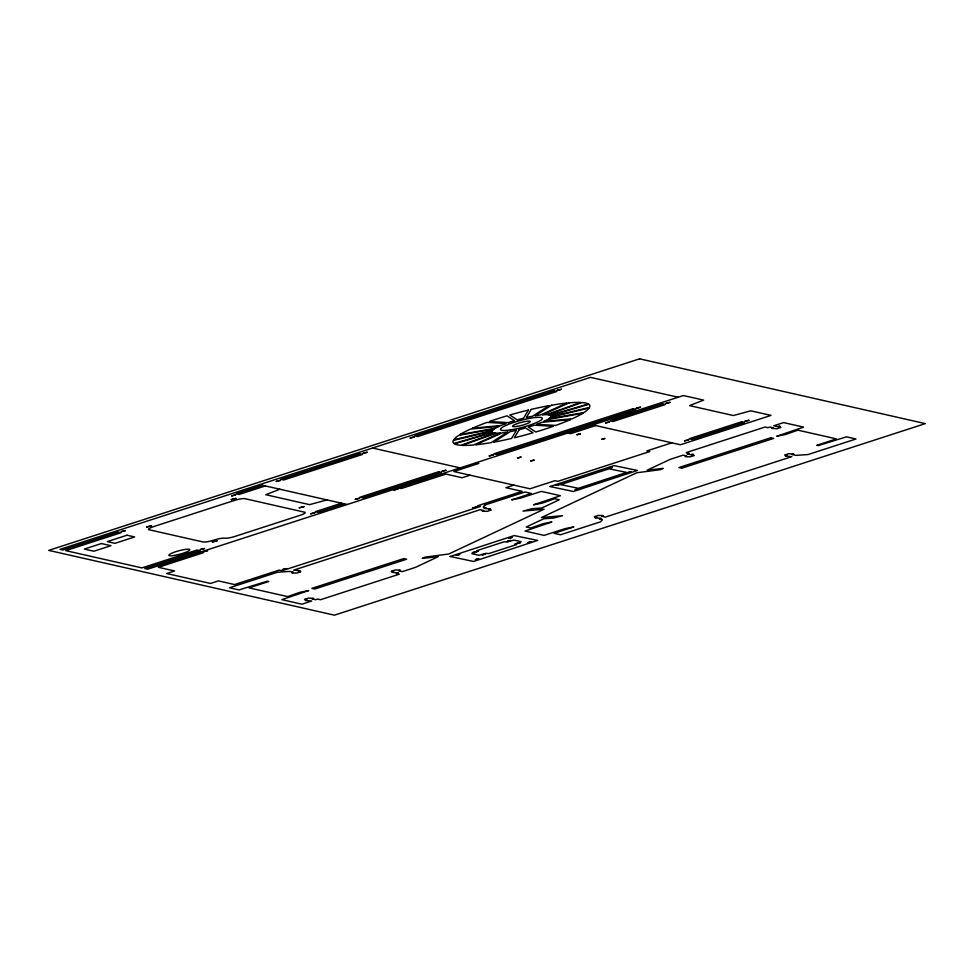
<?xml version="1.0" encoding="UTF-8"?>
<svg xmlns="http://www.w3.org/2000/svg" width="974" height="974" viewBox="0 0 974 974"><rect width="100%" height="100%" fill="white"/><g stroke="black" fill="none" stroke-linecap="round" stroke-linejoin="round"><path stroke-width="1.46" d="M472.439 552.66L475.921 551.747M517.462 457.975L520.944 457.062M475.872 551.868L472.463 552.721M520.932 457.135L517.511 458.06M475.422 559.624L478.904 558.711L475.446 559.685M482.203 554.876L485.685 553.95L482.252 554.949M507.247 541.374L510.729 540.46M510.717 540.533L507.284 541.459M527.945 542.603L531.427 541.678M576.912 434.708L580.394 433.795M531.427 541.751L527.993 542.676M580.382 433.856L576.937 434.769M575.208 489.666L578.69 488.741M578.69 488.79L575.257 489.739M608.689 468.311L612.171 467.398L608.738 468.397M279.879 489.228L265.768 494.707L309.574 504.642L326.984 499.906M262.481 485.283L236.219 493.794L239.068 494.451L265.33 485.929M341.521 503.205L315.259 511.715L318.121 512.373L344.382 503.85M595.638 425.553L570.691 433.637L567.842 432.992M470.016 475.19L462.139 477.747L445.946 474.07L401.3 488.546L398.451 487.901M513.822 485.125L505.944 487.682L522.137 491.346L477.491 505.823L480.352 506.468L282.07 570.74L279.209 570.094L234.564 584.57L218.371 580.894L210.494 583.45L166.688 573.516L174.565 570.971L158.385 567.294L203.018 552.818L200.169 552.173M671.829 442.829L646.882 450.913L649.743 451.559L557.822 481.351L554.961 480.706L530.014 488.79L453.823 471.526L478.782 463.429L475.921 462.784M678.135 397.234L590.524 377.364L60.023 549.336L62.884 549.981L118.037 532.108L120.886 532.754L65.745 550.639L141.924 567.903L197.077 550.03L199.938 550.675L144.785 568.548L147.646 569.206L683.395 395.529L703.642 400.119L689.531 405.61L733.349 415.533L750.747 410.809L771.006 415.399L680.4 444.765L592.789 424.908M372.543 448.028L460.166 467.897M259.62 484.638L347.231 504.495M146.709 527.044L151.591 525.79L146.745 526.971M212.369 541.934L217.251 540.667L212.369 541.934M231.264 499.625L236.158 498.371L231.288 499.589M299.249 507.807L304.144 506.553L299.249 507.807M121.324 531.646L125.488 530.587L121.36 531.597M200.364 549.567L204.54 548.508L200.413 549.519M203.456 551.71L207.62 550.651L203.493 551.674M231.629 495.888L235.793 494.829L231.666 495.839M276.275 481.424L280.439 480.352L276.275 481.424M282.497 569.632L286.673 568.572L282.497 569.632M310.669 513.809L314.833 512.75L310.669 513.809M362.937 453.324L367.101 452.265L362.937 453.324M355.315 499.345L359.479 498.274L355.352 499.297M410.212 437.996L414.376 436.936L410.212 437.996M393.861 489.995L398.025 488.936L393.861 489.995M441.977 471.246L446.153 470.223L442.013 471.197M489.252 455.917L493.416 454.858L489.252 455.917M450.183 556.483L473.595 561.474L537.648 540.424L514.211 535.566L450.183 556.483M472.901 507.917L477.065 506.857L472.901 507.917M478.124 551.247L471.891 553.695L479.025 555.314L485.636 553.354L488.875 553.561L516.439 544.624L514.808 544.125L521.053 541.69L513.907 540.071L507.296 542.019L504.069 541.812L476.493 550.76L478.124 551.247M557.274 390.331L561.438 389.271L557.274 390.331M549.969 486.525L573.382 491.505L637.434 470.454L613.997 465.609L549.969 486.525M560.707 484.614L578.398 488.303L626.708 472.414L608.981 468.798L560.707 484.614M605.499 422.959L609.663 421.9L605.597 422.862M636.314 408.252L640.49 407.217L636.314 408.252M665.899 403.382L670.075 402.359L665.899 403.382M684.539 440.881L688.715 439.822L684.576 440.832M744.94 421.304L749.116 420.244L744.988 421.255M456.392 555.29L459.862 554.389L456.404 555.253M530.781 460.97L534.251 460.081L530.83 460.909M508.915 538.257L512.385 537.368L508.939 538.232M517.011 543.565L520.481 542.676L517.036 543.541M556.178 485.32L559.648 484.431L556.227 485.259M601.567 439.347L605.037 438.458L601.615 439.298M627.743 472.609L631.225 471.757L627.767 472.585M516.415 430.313L511.594 438.422A70.785 11.688 -15 0 1 493.672 442.172L510.254 431.604A30.34 5.004 -15 0 0 516.415 430.313M528.432 410.054L523.622 418.163A30.34 5.004 -15 0 0 517.218 419.867L509.792 415.021A70.785 11.688 -15 0 1 528.432 410.054M519.179 429.656L514.369 437.764A70.785 11.688 -15 0 0 533.009 432.797L525.583 427.951A30.34 5.004 -15 0 1 519.179 429.656M531.207 409.397L526.398 417.505A30.34 5.004 -15 0 1 532.547 416.215L549.129 405.647A70.785 11.688 -15 0 0 531.207 409.397M484.869 505.007L483.177 507.125L486.026 507.771L484.066 508.416L490.458 508.964L488.826 509.499L491.2 510.035L487.268 511.313L483.238 511.301L482.093 511.046L483.737 510.51L480.121 509.694L293.661 570.131L300.065 570.679L298.421 571.214L300.808 571.75L296.863 573.029L292.845 573.029L291.701 572.761L293.344 572.237L289.716 571.409L277.493 572.225L229.511 587.785L239.032 589.94L267.326 581.161L268.751 581.49L249.052 587.87L287.622 596.612L300.162 592.229L308.758 590.561L281.888 599.655L301.891 604.197L311.741 600.995L305.337 600.447L306.98 599.923L304.594 599.375L308.539 598.097L313.701 598.365L312.057 598.9L315.673 599.716L317.646 599.083L320.507 599.728L399.291 574.185L396.43 573.54L398.403 572.907L391.998 572.359L393.642 571.823L391.256 571.288L395.201 570.009L399.218 570.021L400.363 570.277L398.719 570.813L402.347 571.628L415.387 567.404L438.312 556.617L422.278 558.406L424.981 557.14L448.771 553.999L544.076 509.207L522.977 511.082L532.145 508.684L541.714 508.026L559.246 499.784L554.717 498.749L542.189 503.144L533.594 504.812L560.452 495.717L541.41 491.395L520.286 498.177L511.691 499.845L531.39 493.465L524.962 492.004L484.869 505.007M602.322 519.653L600.629 521.784L560.537 534.775L554.109 533.314L573.796 526.934L565.212 528.602L544.076 535.383L525.035 531.073L551.893 521.967L543.309 523.635L530.769 528.03L526.252 527.007L543.784 518.765L553.342 518.095L562.509 515.709L541.41 517.571L636.716 472.78L660.518 469.638L663.209 468.372L647.174 470.162L670.1 459.387L683.151 455.15L686.767 455.978L685.124 456.514L686.268 456.769L690.286 456.769L694.231 455.503L691.844 454.955L693.488 454.432L692.344 454.164L690.712 454.7L687.084 453.884L689.056 453.239L686.195 452.593L764.992 427.05L767.841 427.696L769.813 427.062L773.429 427.878L771.798 428.414L776.96 428.682L780.892 427.403L778.518 426.868L780.162 426.332L779.017 426.076L777.374 426.6L773.758 425.784L783.607 422.594L803.599 427.123L776.741 436.23L785.324 434.562L797.864 430.167L836.435 438.909L816.736 445.301L818.172 445.617L846.455 436.839L855.976 439.006L808.006 454.554L795.77 455.369L792.154 454.554L793.798 454.018L788.623 453.75L784.691 455.028L787.065 455.564L785.434 456.1L791.838 456.648L605.378 517.097L601.749 516.269L603.393 515.745L602.249 515.477L598.231 515.477L594.286 516.756L596.672 517.291L595.029 517.827L601.433 518.375L599.46 519.008L602.322 519.653M507.722 432.054L491.139 442.622A70.785 11.688 -15 0 1 475.702 444.789L502.414 432.797A30.34 5.004 -15 0 0 507.722 432.054M551.661 405.196L535.079 415.764A30.34 5.004 -15 0 1 540.387 415.021L567.111 403.029A70.785 11.688 -15 0 0 551.661 405.196M500.38 432.992L473.656 444.984A70.785 11.688 -15 0 1 462.187 445.374L496.436 433.126A30.34 5.004 -15 0 0 500.38 432.992M569.145 402.834L542.433 414.827A30.34 5.004 -15 0 1 546.365 414.693L580.614 402.445A70.785 11.688 -15 0 0 569.145 402.834M495.084 433.04L460.836 445.288A70.785 11.688 -15 0 1 454.481 443.852L492.905 432.541A30.34 5.004 -15 0 0 495.084 433.04M581.965 402.53L547.717 414.778A30.34 5.004 -15 0 1 549.908 415.277L588.32 403.966A70.785 11.688 -15 0 0 581.965 402.53M639.601 358.834L48.7 550.383L334.399 615.166L925.3 423.617L639.601 358.834M359.649 453.787L280.865 479.33L283.714 479.975L362.498 454.432L359.649 453.787M553.987 390.793L414.79 435.914L417.651 436.559L556.848 391.438L553.987 390.793M101.406 543.529L84.336 549.068L93.869 551.223L110.939 545.683L101.406 543.529M127.022 535.225L107.323 541.617L114.944 543.346L134.631 536.954L127.022 535.225M234.04 500.539L153.941 526.508A8.669 1.437 -15 0 0 148.912 529.71L203.201 542.007A8.669 1.437 -15 0 0 213.939 540.107A8.669 1.437 -15 0 1 224.665 538.196A8.669 1.437 -15 0 0 235.404 536.297L299.748 515.441A8.669 1.437 -15 0 0 304.765 512.239L244.766 498.627A8.669 1.437 -15 0 0 234.04 500.539M438.69 471.708L359.905 497.251L362.766 497.897L441.551 472.353L438.69 471.708M633.027 408.715L493.842 453.823L496.703 454.481L635.888 409.36L633.027 408.715M662.612 403.845L610.089 420.865L612.938 421.511L665.473 404.49L662.612 403.845M741.652 421.766L689.129 438.787L691.99 439.432L744.513 422.412L741.652 421.766M770.775 437.764L678.854 467.569L681.715 468.214L773.636 438.422L770.775 437.764M403.784 558.577L311.863 588.369L314.724 589.014L406.633 559.222L403.784 558.577M492.369 432.2L453.957 443.511A70.785 11.688 -15 0 1 453.324 440.382L492.15 431.129A30.34 5.004 -15 0 0 492.369 432.2M588.856 404.307L550.432 415.618A30.34 5.004 -15 0 1 550.651 416.689L589.477 407.436A70.785 11.688 -15 0 0 588.856 404.307M492.503 430.545L453.665 439.798A70.785 11.688 -15 0 1 458.827 435.293L494.268 428.998A30.34 5.004 -15 0 0 492.503 430.545M589.136 408.021L550.31 417.274A30.34 5.004 -15 0 1 548.532 418.82L583.974 412.526A70.785 11.688 -15 0 0 589.136 408.021M495.449 428.243L460.008 434.538A70.785 11.688 -15 0 1 470.454 429.096L499.041 426.368A30.34 5.004 -15 0 0 495.449 428.243M582.793 413.28L547.351 419.575A30.34 5.004 -15 0 1 543.76 421.45L572.347 418.723A70.785 11.688 -15 0 0 582.793 413.28M500.953 425.516L472.366 428.231A70.785 11.688 -15 0 1 487.073 422.387L506.005 423.507A30.34 5.004 -15 0 0 500.953 425.516M570.435 419.587L541.848 422.302A30.34 5.004 -15 0 1 536.796 424.311L555.728 425.431A70.785 11.688 -15 0 0 570.435 419.587M508.452 422.631L489.52 421.511A70.785 11.688 -15 0 1 507.052 415.825L514.479 420.683A30.34 5.004 -15 0 0 508.452 422.631M553.281 426.308L534.349 425.188A30.34 5.004 -15 0 1 528.334 427.136L535.749 431.993A70.785 11.688 -15 0 0 553.281 426.308M510.4 429.924A21.672 3.579 -15 0 0 542.348 418.564A21.672 3.579 -15 0 0 511.46 423.24A21.672 3.579 -15 0 0 510.4 429.924M174.249 555.448A10.836 1.79 -15 0 0 189.784 549.75A10.836 1.79 -15 0 0 173.896 552.331A10.836 1.79 -15 0 0 174.249 555.448M517.182 426.381A9.131 1.51 -15 0 0 530.233 421.572A9.131 1.51 -15 0 0 516.792 423.775A9.131 1.51 -15 0 0 517.182 426.381"/></g></svg>
